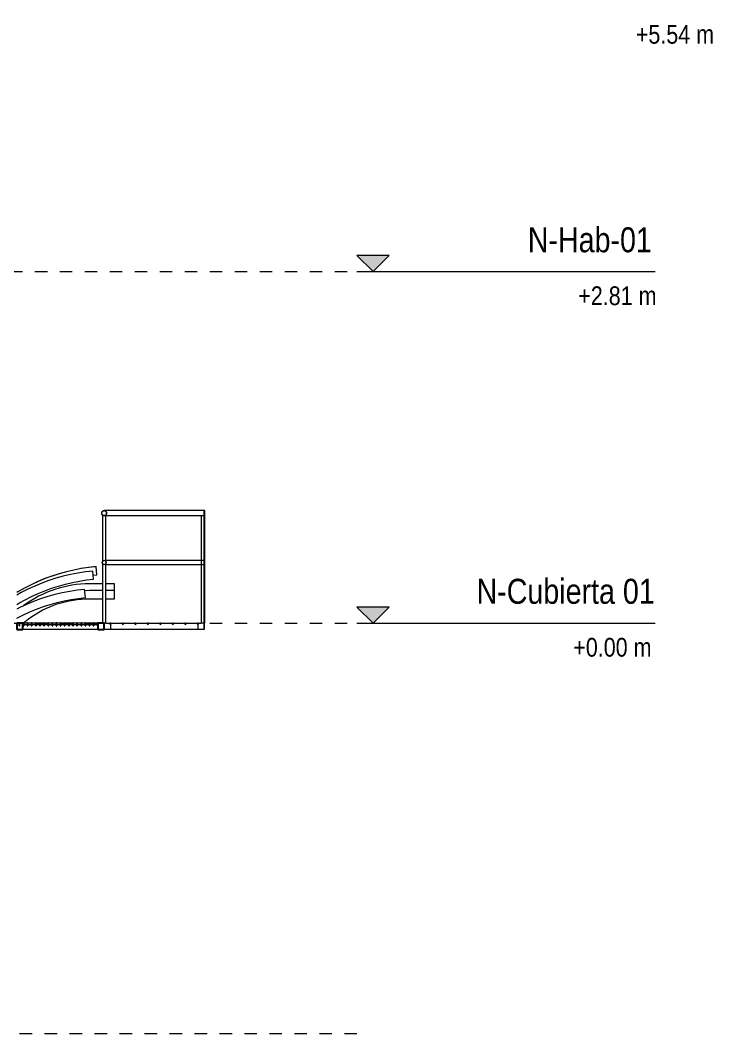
# Model space of a CAD drawing. Header units: metres. Extents: x -3 to 137, y -7 to 15.
# Drawn here: x 131.37 to 137.07, y -3.29 to 4.82 of the extents above; entities that cross this region are included whole.
import ezdxf

# ---------------------------------------------------------------- set-up
doc = ezdxf.new("R2010")
doc.units = ezdxf.units.M
doc.linetypes.add('Centre', pattern=[0.03175, 0.00635, -0.00475, 0.0159, -0.00475])
for name, color, linetype, lineweight in [('A-FLOR-HRAL', 7, 'Continuous', 9), ('A-FLOR-LEVL', 7, 'Continuous', 9), ('A-GENM', 7, 'Continuous', 9), ('P-PIPE', 7, 'Continuous', 9)]:
    doc.layers.add(name, color=color, linetype=linetype, lineweight=lineweight)
doc.styles.add('Saira Condensed', font='SairaCondensed-Regular.ttf', dxfattribs={"height": 0.2})
doc.styles.add('Saira Condensed_1', font='SairaCondensed-Regular.ttf', dxfattribs={"height": 0.15})

# ---------------------------------------------------------------- blocks, each defined once
blk = doc.blocks.new('M_RVR_Grating - 0_80 x 0_70-2833689-Elevation 6 - a')
at = {"layer": 'A-GENM', "lineweight": 25}
for p, q in [((6.0756, 0), (6.0256, 0)), ((6.0256, 0), (6.0256, -0.05)), ((6.0486, 0), (6.0456, 0)), ((6.0456, 0), (6.0456, -0.021)), ((6.0486, -0.021), (6.0486, 0)), ((6.0756, -0.05), (6.0756, 0)), ((6.0816, 0), (6.0786, 0)), ((6.0786, 0), (6.0786, -0.021)), ((6.0816, -0.021), (6.0816, 0)), ((6.1146, 0), (6.1116, 0)), ((6.1116, 0), (6.1116, -0.021)), ((6.1146, -0.021), (6.1146, 0)), ((6.1476, 0), (6.1446, 0)), ((6.1446, 0), (6.1446, -0.021)), ((6.1476, -0.021), (6.1476, 0)), ((6.1806, 0), (6.1776, 0)), ((6.1776, 0), (6.1776, -0.021)), ((6.1806, -0.021), (6.1806, 0)), ((6.2136, 0), (6.2106, 0)), ((6.2106, 0), (6.2106, -0.021)), ((6.2136, -0.021), (6.2136, 0)), ((6.2466, 0), (6.2436, 0)), ((6.2436, 0), (6.2436, -0.021)), ((6.2466, -0.021), (6.2466, 0)), ((6.2796, 0), (6.2766, 0)), ((6.2766, 0), (6.2766, -0.021)), ((6.2796, -0.021), (6.2796, 0)), ((6.3126, 0), (6.3096, 0)), ((6.3096, 0), (6.3096, -0.021)), ((6.3126, -0.021), (6.3126, 0)), ((6.3456, 0), (6.3426, 0)), ((6.3426, 0), (6.3426, -0.021)), ((6.3456, -0.021), (6.3456, 0)), ((6.3786, 0), (6.3756, 0)), ((6.3756, 0), (6.3756, -0.021)), ((6.3786, -0.021), (6.3786, 0)), ((6.4116, 0), (6.4086, 0)), ((6.4086, 0), (6.4086, -0.021)), ((6.4116, -0.021), (6.4116, 0)), ((6.4446, 0), (6.4416, 0)), ((6.4416, 0), (6.4416, -0.021)), ((6.4446, -0.021), (6.4446, 0)), ((6.4776, 0), (6.4746, 0)), ((6.4746, 0), (6.4746, -0.021)), ((6.4776, -0.021), (6.4776, 0)), ((6.5106, 0), (6.5076, 0)), ((6.5076, 0), (6.5076, -0.021)), ((6.5106, -0.021), (6.5106, 0)), ((6.5436, 0), (6.5406, 0)), ((6.5406, 0), (6.5406, -0.021)), ((6.5436, -0.021), (6.5436, 0)), ((6.5766, 0), (6.5736, 0)), ((6.5736, 0), (6.5736, -0.021)), ((6.5766, -0.021), (6.5766, 0)), ((6.6096, 0), (6.6066, 0)), ((6.6066, 0), (6.6066, -0.021)), ((6.6096, -0.021), (6.6096, 0)), ((6.6426, 0), (6.6396, 0)), ((6.6396, 0), (6.6396, -0.021)), ((6.6426, -0.021), (6.6426, 0)), ((6.6756, 0), (6.6726, 0)), ((6.6726, 0), (6.6726, -0.021)), ((6.6756, -0.021), (6.6756, 0)), ((6.7256, 0), (6.6756, 0)), ((6.6756, 0), (6.6756, -0.05)), ((6.7256, -0.05), (6.7256, 0)), ((6.0256, -0.05), (6.0756, -0.05)), ((6.0456, -0.021), (6.0486, -0.021)), ((6.0786, -0.021), (6.0816, -0.021)), ((6.1116, -0.021), (6.1146, -0.021)), ((6.1446, -0.021), (6.1476, -0.021)), ((6.1776, -0.021), (6.1806, -0.021)), ((6.2106, -0.021), (6.2136, -0.021)), ((6.2436, -0.021), (6.2466, -0.021)), ((6.2766, -0.021), (6.2796, -0.021)), ((6.3096, -0.021), (6.3126, -0.021)), ((6.3426, -0.021), (6.3456, -0.021)), ((6.3756, -0.021), (6.3786, -0.021)), ((6.4086, -0.021), (6.4116, -0.021)), ((6.4416, -0.021), (6.4446, -0.021)), ((6.4746, -0.021), (6.4776, -0.021)), ((6.5076, -0.021), (6.5106, -0.021)), ((6.5406, -0.021), (6.5436, -0.021)), ((6.5736, -0.021), (6.5766, -0.021)), ((6.6066, -0.021), (6.6096, -0.021)), ((6.6396, -0.021), (6.6426, -0.021)), ((6.6726, -0.021), (6.6756, -0.021)), ((6.6756, -0.05), (6.7256, -0.05))]:
    blk.add_line(p, q, dxfattribs=at)
at = {"layer": 'A-GENM', "color": 8, "true_color": 0x808080}
for p, q in [((6.0786, 0), (6.0756, 0)), ((6.1116, 0), (6.0816, 0)), ((6.1437, 0), (6.1157, 0)), ((6.1776, 0), (6.1476, 0)), ((6.2102, 0), (6.1806, 0)), ((6.2436, 0), (6.2137, 0)), ((6.2766, 0), (6.2466, 0)), ((6.3096, 0), (6.2796, 0)), ((6.3426, 0), (6.3126, 0)), ((6.3745, 0), (6.3466, 0)), ((6.4086, 0), (6.3786, 0)), ((6.4416, 0), (6.4116, 0)), ((6.4746, 0), (6.4446, 0)), ((6.5075, 0), (6.4776, 0)), ((6.5406, 0), (6.511, 0)), ((6.5736, 0), (6.5436, 0)), ((6.6066, 0), (6.5774, 0)), ((6.6396, 0), (6.6096, 0)), ((6.6718, 0), (6.6426, 0)), ((6.0756, -0.01), (6.0786, -0.01)), ((6.0816, -0.01), (6.1116, -0.01)), ((6.1157, -0.01), (6.1437, -0.01)), ((6.1476, -0.01), (6.1776, -0.01)), ((6.1806, -0.01), (6.2102, -0.01)), ((6.2137, -0.01), (6.2436, -0.01)), ((6.2466, -0.01), (6.2766, -0.01)), ((6.2796, -0.01), (6.3096, -0.01)), ((6.3126, -0.01), (6.3426, -0.01)), ((6.3466, -0.01), (6.3745, -0.01)), ((6.3786, -0.01), (6.4086, -0.01)), ((6.4116, -0.01), (6.4416, -0.01)), ((6.4446, -0.01), (6.4746, -0.01)), ((6.4776, -0.01), (6.5075, -0.01)), ((6.511, -0.01), (6.5406, -0.01)), ((6.5436, -0.01), (6.5736, -0.01)), ((6.5774, -0.01), (6.6066, -0.01)), ((6.6096, -0.01), (6.6396, -0.01)), ((6.6426, -0.01), (6.6718, -0.01))]:
    blk.add_line(p, q, dxfattribs=at)
blk = doc.blocks.new('M_RVR_Grating - 0_80 x 0_70-2834165-Elevation 6 - a')
at = {"layer": 'A-GENM', "color": 8, "true_color": 0x808080}
blk.add_line((6.6753, -0.05), (6.0756, -0.05), dxfattribs=at)
blk = doc.blocks.new('M_RVR_Grating - 0_80 x 0_70-V226-Elevation 6 - a')
at = {"layer": 'A-GENM', "color": 8, "true_color": 0x808080}
for p, q in [((6.7381, 0), (7.5006, 0)), ((6.7381, 0), (6.7756, 0)), ((6.7756, 0), (6.7756, -0.05)), ((7.4756, 0), (7.5006, 0)), ((7.4756, 0), (7.4756, -0.05)), ((7.5256, -0.05), (7.5256, 0)), ((7.5256, 0), (7.5256, -0.05)), ((7.5256, -0.05), (6.7256, -0.05)), ((6.7756, -0.05), (6.7256, -0.05)), ((7.5256, -0.05), (7.4756, -0.05))]:
    blk.add_line(p, q, dxfattribs=at)
for centre, start, end in [((6.7756, -0.005), 0, 180), ((6.7756, -0.005), 180, 360), ((6.8756, -0.005), 0, 180), ((6.8756, -0.005), 180, 360), ((6.9756, -0.005), 0, 180), ((6.9756, -0.005), 180, 360), ((7.0756, -0.005), 0, 180), ((7.0756, -0.005), 180, 360), ((7.1756, -0.005), 0, 180), ((7.1756, -0.005), 180, 360), ((7.2756, -0.005), 0, 180), ((7.2756, -0.005), 180, 360), ((7.3756, -0.005), 0, 180), ((7.3756, -0.005), 180, 360), ((7.4756, -0.005), 0, 180), ((7.4756, -0.005), 180, 360)]:
    blk.add_arc(centre, 0.005, start, end, dxfattribs=at)
blk = doc.blocks.new('Railing - 25mm-2835101-Elevation 6 - a')
at = {"layer": 'A-FLOR-HRAL'}
for p, q in [((7.5256, 0.86), (7.5319, 0.86)), ((7.5319, 0), (7.5319, 0.86)), ((7.5319, 0), (7.5256, 0))]:
    blk.add_line(p, q, dxfattribs=at)
blk = doc.blocks.new('Railing - Railing-2836867-Elevation 6 - a')
at = {"layer": 'A-FLOR-HRAL'}
for p, q in [((7.5319, 0.5), (7.5256, 0.5)), ((7.5319, 0.485), (7.5319, 0.5)), ((7.5256, 0.47), (7.5319, 0.47)), ((7.5319, 0.47), (7.5319, 0.485))]:
    blk.add_line(p, q, dxfattribs=at)
for points, knots in [([(6.7106, 0.485), (6.7106, 0.4863), (6.7108, 0.4883), (6.7117, 0.4908), (6.7123, 0.4919), (6.7126, 0.4925)], [0, 0, 0, 0, 0.0833333, 0.125, 0.1666667, 0.1666667, 0.1666667, 0.1666667]), ([(6.7126, 0.4775), (6.7123, 0.4781), (6.7117, 0.4792), (6.7108, 0.4817), (6.7106, 0.4837), (6.7106, 0.485)], [0.8333333, 0.8333333, 0.8333333, 0.8333333, 0.875, 0.9166667, 1, 1, 1, 1])]:
    blk.add_open_spline(points, degree=3, knots=knots, dxfattribs=at)
blk.add_blockref('Railing - 25mm-2835101-Elevation 6 - a', (0, 0))
blk = doc.blocks.new('Top Rail Type - Top Rail_Internal_-2836875-Elevation 6 - a')
at = {"layer": 'A-FLOR-HRAL'}
for p, q in [((7.5319, 0.9), (7.5256, 0.9)), ((7.5319, 0.88), (7.5319, 0.9)), ((7.5256, 0.86), (7.5319, 0.86)), ((7.5319, 0.86), (7.5319, 0.88))]:
    blk.add_line(p, q, dxfattribs=at)
for points, knots in [([(6.7056, 0.88), (6.7056, 0.8817), (6.7059, 0.8844), (6.707, 0.8877), (6.7082, 0.89), (6.7094, 0.8918), (6.7105, 0.8932), (6.7117, 0.8945), (6.7134, 0.8959), (6.7152, 0.8971), (6.7167, 0.898), (6.7179, 0.8985), (6.7191, 0.899), (6.7204, 0.8993), (6.7217, 0.8996), (6.723, 0.8998), (6.7243, 0.9), (6.7251, 0.9), (6.7256, 0.9)], [0, 0, 0, 0, 0.0833333, 0.125, 0.1666667, 0.2083333, 0.2291667, 0.25, 0.2916667, 0.3333333, 0.3541667, 0.375, 0.3958333, 0.4166667, 0.4375, 0.4583333, 0.4791667, 0.5, 0.5, 0.5, 0.5]), ([(6.7256, 0.86), (6.7251, 0.86), (6.7243, 0.86), (6.723, 0.8602), (6.7217, 0.8604), (6.7204, 0.8607), (6.7191, 0.861), (6.7179, 0.8615), (6.7167, 0.862), (6.7156, 0.8627), (6.7144, 0.8634), (6.713, 0.8644), (6.7117, 0.8655), (6.7105, 0.8668), (6.7094, 0.8682), (6.7082, 0.87), (6.707, 0.8723), (6.7059, 0.8756), (6.7056, 0.8783), (6.7056, 0.88)], [0.5, 0.5, 0.5, 0.5, 0.5208333, 0.5416667, 0.5625, 0.5833333, 0.6041667, 0.625, 0.6458333, 0.6666667, 0.6875, 0.7083333, 0.75, 0.7708333, 0.7916667, 0.8333333, 0.875, 0.9166667, 1, 1, 1, 1])]:
    blk.add_open_spline(points, degree=3, knots=knots, dxfattribs=at)
blk = doc.blocks.new('Railing - 25mm-V227-Elevation 6 - a')
at = {"layer": 'A-FLOR-HRAL'}
for p, q in [((7.5006, 0.86), (7.5006, 0)), ((7.5006, 0.86), (7.5131, 0.86)), ((7.5131, 0.86), (7.5256, 0.86)), ((7.5256, 0), (7.5256, 0.86)), ((7.5131, 0), (7.5006, 0)), ((7.5256, 0), (7.5131, 0))]:
    blk.add_line(p, q, dxfattribs=at)
blk = doc.blocks.new('Railing - 25mm-V228-Elevation 6 - a')
at = {"layer": 'A-FLOR-HRAL'}
for p, q in [((6.7131, 0.86), (6.7131, 0.491)), ((6.7131, 0.86), (6.7381, 0.86)), ((6.7381, 0.491), (6.7381, 0.86)), ((6.7131, 0.479), (6.7131, 0)), ((6.7381, 0), (6.7381, 0.479)), ((6.7381, 0), (6.7256, 0))]:
    blk.add_line(p, q, dxfattribs=at)
blk = doc.blocks.new('Railing - Railing-2836891-Elevation 6 - a')
at = {"layer": 'A-FLOR-HRAL'}
for p, q in [((7.5256, 0.9), (6.7256, 0.9)), ((7.5256, 0.88), (7.5256, 0.9)), ((6.7381, 0.86), (7.5256, 0.86)), ((7.5256, 0.86), (7.5256, 0.88)), ((7.5256, 0.5), (6.7381, 0.5)), ((7.5256, 0.485), (7.5256, 0.5)), ((6.7381, 0.47), (7.5256, 0.47)), ((7.5256, 0.47), (7.5256, 0.485))]:
    blk.add_line(p, q, dxfattribs=at)
for centre, radius, start, end in [((6.7256, 0.88), 0.02, 0, 180), ((6.7256, 0.88), 0.02, 180, 0), ((6.7256, 0.485), 0.015, 0, 180), ((6.7256, 0.485), 0.015, 180, 0)]:
    blk.add_arc(centre, radius, start, end, dxfattribs=at)
for points, knots in [([(6.7056, 0.88), (6.7056, 0.8817), (6.7059, 0.8844), (6.707, 0.8877), (6.7082, 0.89), (6.7094, 0.8918), (6.7105, 0.8932), (6.7117, 0.8945), (6.7134, 0.8959), (6.7152, 0.8971), (6.7167, 0.898), (6.7179, 0.8985), (6.7191, 0.899), (6.7204, 0.8993), (6.7217, 0.8996), (6.723, 0.8998), (6.7243, 0.9), (6.7256, 0.9), (6.7269, 0.9), (6.7282, 0.8998), (6.7295, 0.8996), (6.7307, 0.8993), (6.732, 0.899), (6.7332, 0.8985), (6.7344, 0.898), (6.7356, 0.8973), (6.7367, 0.8966), (6.7381, 0.8956), (6.7394, 0.8945), (6.7406, 0.8932), (6.7417, 0.8918), (6.7429, 0.89), (6.7441, 0.8877), (6.7452, 0.8844), (6.7456, 0.8817), (6.7456, 0.88)], [0, 0, 0, 0, 0.083333, 0.125, 0.166667, 0.208333, 0.229167, 0.25, 0.291667, 0.333333, 0.354167, 0.375, 0.395833, 0.416667, 0.4375, 0.458333, 0.479167, 0.5, 0.520833, 0.541667, 0.5625, 0.583333, 0.604167, 0.625, 0.645833, 0.666667, 0.6875, 0.708333, 0.75, 0.770833, 0.791667, 0.833333, 0.875, 0.916667, 1, 1, 1, 1]), ([(6.7456, 0.88), (6.7456, 0.8783), (6.7452, 0.8756), (6.7441, 0.8723), (6.7429, 0.87), (6.7417, 0.8682), (6.7406, 0.8668), (6.7394, 0.8655), (6.7378, 0.8641), (6.736, 0.8629), (6.7344, 0.862), (6.7332, 0.8615), (6.732, 0.861), (6.7307, 0.8607), (6.7295, 0.8604), (6.7282, 0.8602), (6.7269, 0.86), (6.7256, 0.86), (6.7243, 0.86), (6.723, 0.8602), (6.7217, 0.8604), (6.7204, 0.8607), (6.7191, 0.861), (6.7179, 0.8615), (6.7167, 0.862), (6.7156, 0.8627), (6.7145, 0.8634), (6.713, 0.8644), (6.7117, 0.8655), (6.7105, 0.8668), (6.7094, 0.8682), (6.7082, 0.87), (6.707, 0.8723), (6.7059, 0.8756), (6.7056, 0.8783), (6.7056, 0.88)], [0, 0, 0, 0, 0.083333, 0.125, 0.166667, 0.208333, 0.229167, 0.25, 0.291667, 0.333333, 0.354167, 0.375, 0.395833, 0.416667, 0.4375, 0.458333, 0.479167, 0.5, 0.520833, 0.541667, 0.5625, 0.583333, 0.604167, 0.625, 0.645833, 0.666667, 0.6875, 0.708333, 0.75, 0.770833, 0.791667, 0.833333, 0.875, 0.916667, 1, 1, 1, 1]), ([(6.7106, 0.485), (6.7106, 0.4863), (6.7108, 0.4883), (6.7117, 0.4908), (6.7123, 0.4919), (6.7126, 0.4925)], [0, 0, 0, 0, 0.0833333, 0.125, 0.1666667, 0.1666667, 0.1666667, 0.1666667]), ([(6.7386, 0.4925), (6.7389, 0.4919), (6.7395, 0.4908), (6.7403, 0.4883), (6.7406, 0.4863), (6.7406, 0.485)], [0.8333333, 0.8333333, 0.8333333, 0.8333333, 0.875, 0.9166667, 1, 1, 1, 1]), ([(6.7126, 0.4775), (6.7123, 0.4781), (6.7117, 0.4792), (6.7108, 0.4817), (6.7106, 0.4837), (6.7106, 0.485)], [0.8333333, 0.8333333, 0.8333333, 0.8333333, 0.875, 0.9166667, 1, 1, 1, 1]), ([(6.7406, 0.485), (6.7406, 0.4837), (6.7403, 0.4817), (6.7395, 0.4792), (6.7389, 0.4781), (6.7386, 0.4775)], [0, 0, 0, 0, 0.0833333, 0.125, 0.1666667, 0.1666667, 0.1666667, 0.1666667])]:
    blk.add_open_spline(points, degree=3, knots=knots, dxfattribs=at)
for name in ['Railing - 25mm-V228-Elevation 6 - a', 'Railing - 25mm-V227-Elevation 6 - a']:
    blk.add_blockref(name, (0, 0))
blk = doc.blocks.new('Top Rail Type - Top Rail_Internal_-2836900-Elevation 6 - a')
at = {"layer": 'A-FLOR-HRAL'}
for p, q in [((7.5256, 0.9), (6.7256, 0.9)), ((7.5256, 0.88), (7.5256, 0.9)), ((6.7381, 0.86), (7.5256, 0.86)), ((7.5256, 0.86), (7.5256, 0.88))]:
    blk.add_line(p, q, dxfattribs=at)
for start, end in [(0, 180), (180, 0)]:
    blk.add_arc((6.7256, 0.88), 0.02, start, end, dxfattribs=at)
for points in [[(6.7056, 0.88), (6.7056, 0.8817), (6.7059, 0.8844), (6.707, 0.8877), (6.7082, 0.89), (6.7094, 0.8918), (6.7105, 0.8932), (6.7117, 0.8945), (6.7134, 0.8959), (6.7152, 0.8971), (6.7167, 0.898), (6.7179, 0.8985), (6.7191, 0.899), (6.7204, 0.8993), (6.7217, 0.8996), (6.723, 0.8998), (6.7243, 0.9), (6.7256, 0.9), (6.7269, 0.9), (6.7282, 0.8998), (6.7295, 0.8996), (6.7307, 0.8993), (6.732, 0.899), (6.7332, 0.8985), (6.7344, 0.898), (6.7356, 0.8973), (6.7367, 0.8966), (6.7381, 0.8956), (6.7394, 0.8945), (6.7406, 0.8932), (6.7417, 0.8918), (6.7429, 0.89), (6.7441, 0.8877), (6.7452, 0.8844), (6.7456, 0.8817), (6.7456, 0.88)], [(6.7456, 0.88), (6.7456, 0.8783), (6.7452, 0.8756), (6.7441, 0.8723), (6.7429, 0.87), (6.7417, 0.8682), (6.7406, 0.8668), (6.7394, 0.8655), (6.7378, 0.8641), (6.736, 0.8629), (6.7344, 0.862), (6.7332, 0.8615), (6.732, 0.861), (6.7307, 0.8607), (6.7295, 0.8604), (6.7282, 0.8602), (6.7269, 0.86), (6.7256, 0.86), (6.7243, 0.86), (6.723, 0.8602), (6.7217, 0.8604), (6.7204, 0.8607), (6.7191, 0.861), (6.7179, 0.8615), (6.7167, 0.862), (6.7156, 0.8627), (6.7145, 0.8634), (6.713, 0.8644), (6.7117, 0.8655), (6.7105, 0.8668), (6.7094, 0.8682), (6.7082, 0.87), (6.707, 0.8723), (6.7059, 0.8756), (6.7056, 0.8783), (6.7056, 0.88)]]:
    blk.add_open_spline(points, degree=3, knots=[0, 0, 0, 0, 0.083333, 0.125, 0.166667, 0.208333, 0.229167, 0.25, 0.291667, 0.333333, 0.354167, 0.375, 0.395833, 0.416667, 0.4375, 0.458333, 0.479167, 0.5, 0.520833, 0.541667, 0.5625, 0.583333, 0.604167, 0.625, 0.645833, 0.666667, 0.6875, 0.708333, 0.75, 0.770833, 0.791667, 0.833333, 0.875, 0.916667, 1, 1, 1, 1], dxfattribs=at)
blk = doc.blocks.new('M_Tramo tube Alim-01 - M_Tramo tube Alim-01-2962886-Elevation 6 - a')
at = {"layer": 'P-PIPE'}
for p, q in [((6.6666, 0.3874), (6.6606, 0.4521)), ((6.6382, 0.3842), (6.6666, 0.3874))]:
    blk.add_line(p, q, dxfattribs=at)
at = {"layer": 'P-PIPE', "flags": 128}
blk.add_lwpolyline([(6.6606, 0.4521), (6.6008, 0.4454), (6.5412, 0.4363), (6.482, 0.4249), (6.4234, 0.411), (6.3653, 0.3949), (6.3079, 0.3764), (6.2514, 0.3556), (6.1957, 0.3326), (6.1409, 0.3074), (6.0872, 0.28), (6.0347, 0.2505), (6.0256, 0.2449)], dxfattribs=at)
blk = doc.blocks.new('M_Tramo tube Alim-01 - M_Tramo tube Alim-01-V229-Elevation 6 - a')
at = {"layer": 'P-PIPE'}
blk.add_line((6.6412, 0.3514), (6.6352, 0.4161), dxfattribs=at)
at = {"layer": 'P-PIPE', "flags": 128}
for points in [[(6.6352, 0.4161), (6.5753, 0.4094), (6.5158, 0.4003), (6.4566, 0.3889), (6.3979, 0.375), (6.3399, 0.3589), (6.2825, 0.3404), (6.226, 0.3196), (6.1703, 0.2966), (6.1155, 0.2714), (6.0618, 0.244), (6.0256, 0.2237)], [(6.0256, 0.1482), (6.0432, 0.1591), (6.0935, 0.1873), (6.1449, 0.2134), (6.1973, 0.2375), (6.2506, 0.2595), (6.3048, 0.2793), (6.3597, 0.2969), (6.4152, 0.3124), (6.4714, 0.3255), (6.528, 0.3365), (6.585, 0.3451), (6.6412, 0.3514)]]:
    blk.add_lwpolyline(points, dxfattribs=at)
blk = doc.blocks.new('M_Tramo tube Alim-02 - M_Tramo tube Alim-02-2966724-Elevation 6 - a')
at = {"layer": 'P-PIPE'}
for p, q in [((6.7131, 0.3139), (6.6078, 0.3139)), ((6.808, 0.3139), (6.7381, 0.3139)), ((6.808, 0.2598), (6.808, 0.3139))]:
    blk.add_line(p, q, dxfattribs=at)
at = {"layer": 'P-PIPE', "flags": 128}
blk.add_lwpolyline([(6.6078, 0.3139), (6.5726, 0.3132), (6.5374, 0.3111), (6.5024, 0.3076), (6.4675, 0.3027), (6.4329, 0.2964), (6.3985, 0.2887), (6.3645, 0.2796), (6.3308, 0.2692), (6.2976, 0.2575), (6.2649, 0.2444), (6.2327, 0.2301), (6.2012, 0.2144), (6.1703, 0.1975), (6.1401, 0.1794), (6.1106, 0.1601), (6.082, 0.1397), (6.0799, 0.138)], dxfattribs=at)
blk = doc.blocks.new('M_Tramo tube Alim-02 - M_Tramo tube Alim-02-2989337-Elevation 6 - a')
at = {"layer": 'P-PIPE'}
for p, q in [((6.7131, 0.2599), (6.6078, 0.2599)), ((6.808, 0.2599), (6.7381, 0.2599)), ((6.808, 0.1949), (6.808, 0.2599)), ((6.6078, 0.1949), (6.7131, 0.1949)), ((6.7381, 0.1949), (6.808, 0.1949)), ((6.0783, 0), (6.0946, 0.0132))]:
    blk.add_line(p, q, dxfattribs=at)
at = {"layer": 'P-PIPE', "flags": 128}
for points in [[(6.6078, 0.2599), (6.5726, 0.2592), (6.5703, 0.2591)], [(6.0946, 0.0132), (6.1203, 0.0332), (6.1469, 0.0522), (6.1741, 0.0701), (6.2021, 0.0868), (6.2307, 0.1025), (6.2599, 0.117), (6.2897, 0.1303), (6.32, 0.1424), (6.3507, 0.1533), (6.3819, 0.163), (6.4134, 0.1714), (6.4452, 0.1786), (6.4773, 0.1844), (6.5096, 0.189), (6.5421, 0.1923), (6.5746, 0.1942), (6.6072, 0.1949), (6.6078, 0.1949)]]:
    blk.add_lwpolyline(points, dxfattribs=at)
blk = doc.blocks.new('M_Tramo tube Alim-01 - M_Tramo tube Alim-01-V230-Elevation 6 - a')
at = {"layer": 'P-PIPE'}
blk.add_line((6.5753, 0.2044), (6.5694, 0.2691), dxfattribs=at)
at = {"layer": 'P-PIPE', "flags": 128}
for points in [[(6.5694, 0.2691), (6.5095, 0.2624), (6.4499, 0.2533), (6.3908, 0.2419), (6.3321, 0.228), (6.2741, 0.2119), (6.2167, 0.1934), (6.1601, 0.1726), (6.1044, 0.1496), (6.0497, 0.1244), (6.0256, 0.1121)], [(6.0256, 0.0391), (6.0277, 0.0403), (6.0791, 0.0664), (6.1315, 0.0905), (6.1848, 0.1125), (6.2389, 0.1323), (6.2938, 0.1499), (6.3494, 0.1654), (6.4055, 0.1785), (6.4621, 0.1895), (6.5192, 0.1981), (6.5753, 0.2044)]]:
    blk.add_lwpolyline(points, dxfattribs=at)
blk = doc.blocks.new('M_Tramo tube Alim-01 - M_Tramo tube Alim-01-V231-Elevation 6 - a')
at = {"layer": 'P-PIPE'}
for p, q in [((6.6677, 0.3874), (6.6617, 0.4521)), ((6.6621, 0.3868), (6.6677, 0.3874))]:
    blk.add_line(p, q, dxfattribs=at)
at = {"layer": 'P-PIPE', "flags": 128}
for points in [[(6.5181, 0.4316), (6.4831, 0.4249), (6.4245, 0.411), (6.4144, 0.4082)], [(6.654, 0.4513), (6.6018, 0.4454), (6.5423, 0.4363), (6.5399, 0.4359)], [(6.2634, 0.3596), (6.2525, 0.3556), (6.1968, 0.3326), (6.1767, 0.3234)], [(6.3834, 0.3996), (6.3664, 0.3949), (6.309, 0.3764), (6.2973, 0.3721)], [(6.1002, 0.2861), (6.0883, 0.28), (6.0731, 0.2715)]]:
    blk.add_lwpolyline(points, dxfattribs=at)
blk = doc.blocks.new('Level - Con_Triangulo-1145791-Elevation 6 - a')
at = {"layer": 'A-FLOR-LEVL', "true_color": 0xe2e2e2}
blk.add_hatch(color=254, dxfattribs=at).paths.add_polyline_path([(9.0057, 0.1286), (8.8771, 0), (8.7484, 0.1286)])
at = {"layer": 'A-FLOR-LEVL', "color": 253, "true_color": 0xaaaaaa}
for p, q in [((9.0057, 0.1286), (8.7484, 0.1286)), ((8.7484, 0.1286), (8.8771, 0)), ((8.8771, 0), (9.0057, 0.1286)), ((8.7484, 0), (11.1329, 0))]:
    blk.add_line(p, q, dxfattribs=at)

msp = doc.modelspace()

# ---------------------------------------------------------------- linework, layer by layer
at = {"layer": 'A-FLOR-LEVL', "color": 253, "linetype": 'Centre', "true_color": 0xaaaaaa}
for p, q in [((106.6894, 2.8125), (134.0669, 2.8125)), ((106.6894, 0), (134.0669, 0)), ((134.0669, -3.2853), (106.6894, -3.2853))]:
    msp.add_line(p, q, dxfattribs=at)

# ---------------------------------------------------------------- block references
at = {"layer": 'A-FLOR-HRAL'}
for name in ['Top Rail Type - Top Rail_Internal_-2836875-Elevation 6 - a', 'Railing - Railing-2836891-Elevation 6 - a', 'Top Rail Type - Top Rail_Internal_-2836900-Elevation 6 - a', 'Railing - Railing-2836867-Elevation 6 - a']:
    msp.add_blockref(name, (125.3185, 0), dxfattribs=at)
at = {"layer": 'A-FLOR-LEVL', "color": 253, "true_color": 0xaaaaaa}
for p in [(125.3185, 2.8125), (125.3185, 0)]:
    msp.add_blockref('Level - Con_Triangulo-1145791-Elevation 6 - a', p, dxfattribs=at)
at = {"layer": 'A-GENM', "color": 8, "true_color": 0x808080}
for name in ['M_RVR_Grating - 0_80 x 0_70-2833689-Elevation 6 - a', 'M_RVR_Grating - 0_80 x 0_70-V226-Elevation 6 - a', 'M_RVR_Grating - 0_80 x 0_70-2834165-Elevation 6 - a']:
    msp.add_blockref(name, (125.3185, 0), dxfattribs=at)
at = {"layer": 'P-PIPE'}
for name in ['M_Tramo tube Alim-01 - M_Tramo tube Alim-01-2962886-Elevation 6 - a', 'M_Tramo tube Alim-01 - M_Tramo tube Alim-01-V229-Elevation 6 - a', 'M_Tramo tube Alim-01 - M_Tramo tube Alim-01-V231-Elevation 6 - a', 'M_Tramo tube Alim-01 - M_Tramo tube Alim-01-V230-Elevation 6 - a', 'M_Tramo tube Alim-02 - M_Tramo tube Alim-02-2989337-Elevation 6 - a', 'M_Tramo tube Alim-02 - M_Tramo tube Alim-02-2966724-Elevation 6 - a']:
    msp.add_blockref(name, (125.3185, 0), dxfattribs=at)

# ---------------------------------------------------------------- texts
at = {"layer": 'A-FLOR-LEVL', "color": 9, "true_color": 0xb7b7b7, "char_height": 0.15, "attachment_point": 1, "style": 'Saira Condensed_1', "bg_fill": 3, "box_fill_scale": 1.25, "bg_fill_color": 256, "bg_fill_true_color": 13158600, "bg_fill_transparency": 0}
for s, insert, width in [('+5.54 m', (136.2981, 4.7857), 0.737552), ('+2.81 m', (135.8375, 2.6942), 0.705485), ('+0.00 m', (135.7975, -0.1183), 0.753586)]:
    msp.add_mtext(s, dxfattribs=dict(at, insert=insert, width=width))

# ---------------------------------------------------------------- next in the draw order: texts
at = {"layer": 'A-FLOR-LEVL', "color": 9, "true_color": 0xb7b7b7, "char_height": 0.2, "attachment_point": 1, "style": 'Saira Condensed', "bg_fill": 3, "box_fill_scale": 1.25, "bg_fill_color": 256, "bg_fill_true_color": 13158600, "bg_fill_transparency": 0}
for s, insert, width in [('N-Hab-01', (135.4335, 3.1669), 1.194514), ('N-Cubierta 01', (135.0235, 0.3544), 1.691561)]:
    msp.add_mtext(s, dxfattribs=dict(at, insert=insert, width=width))

doc.saveas('drawing.dxf')
